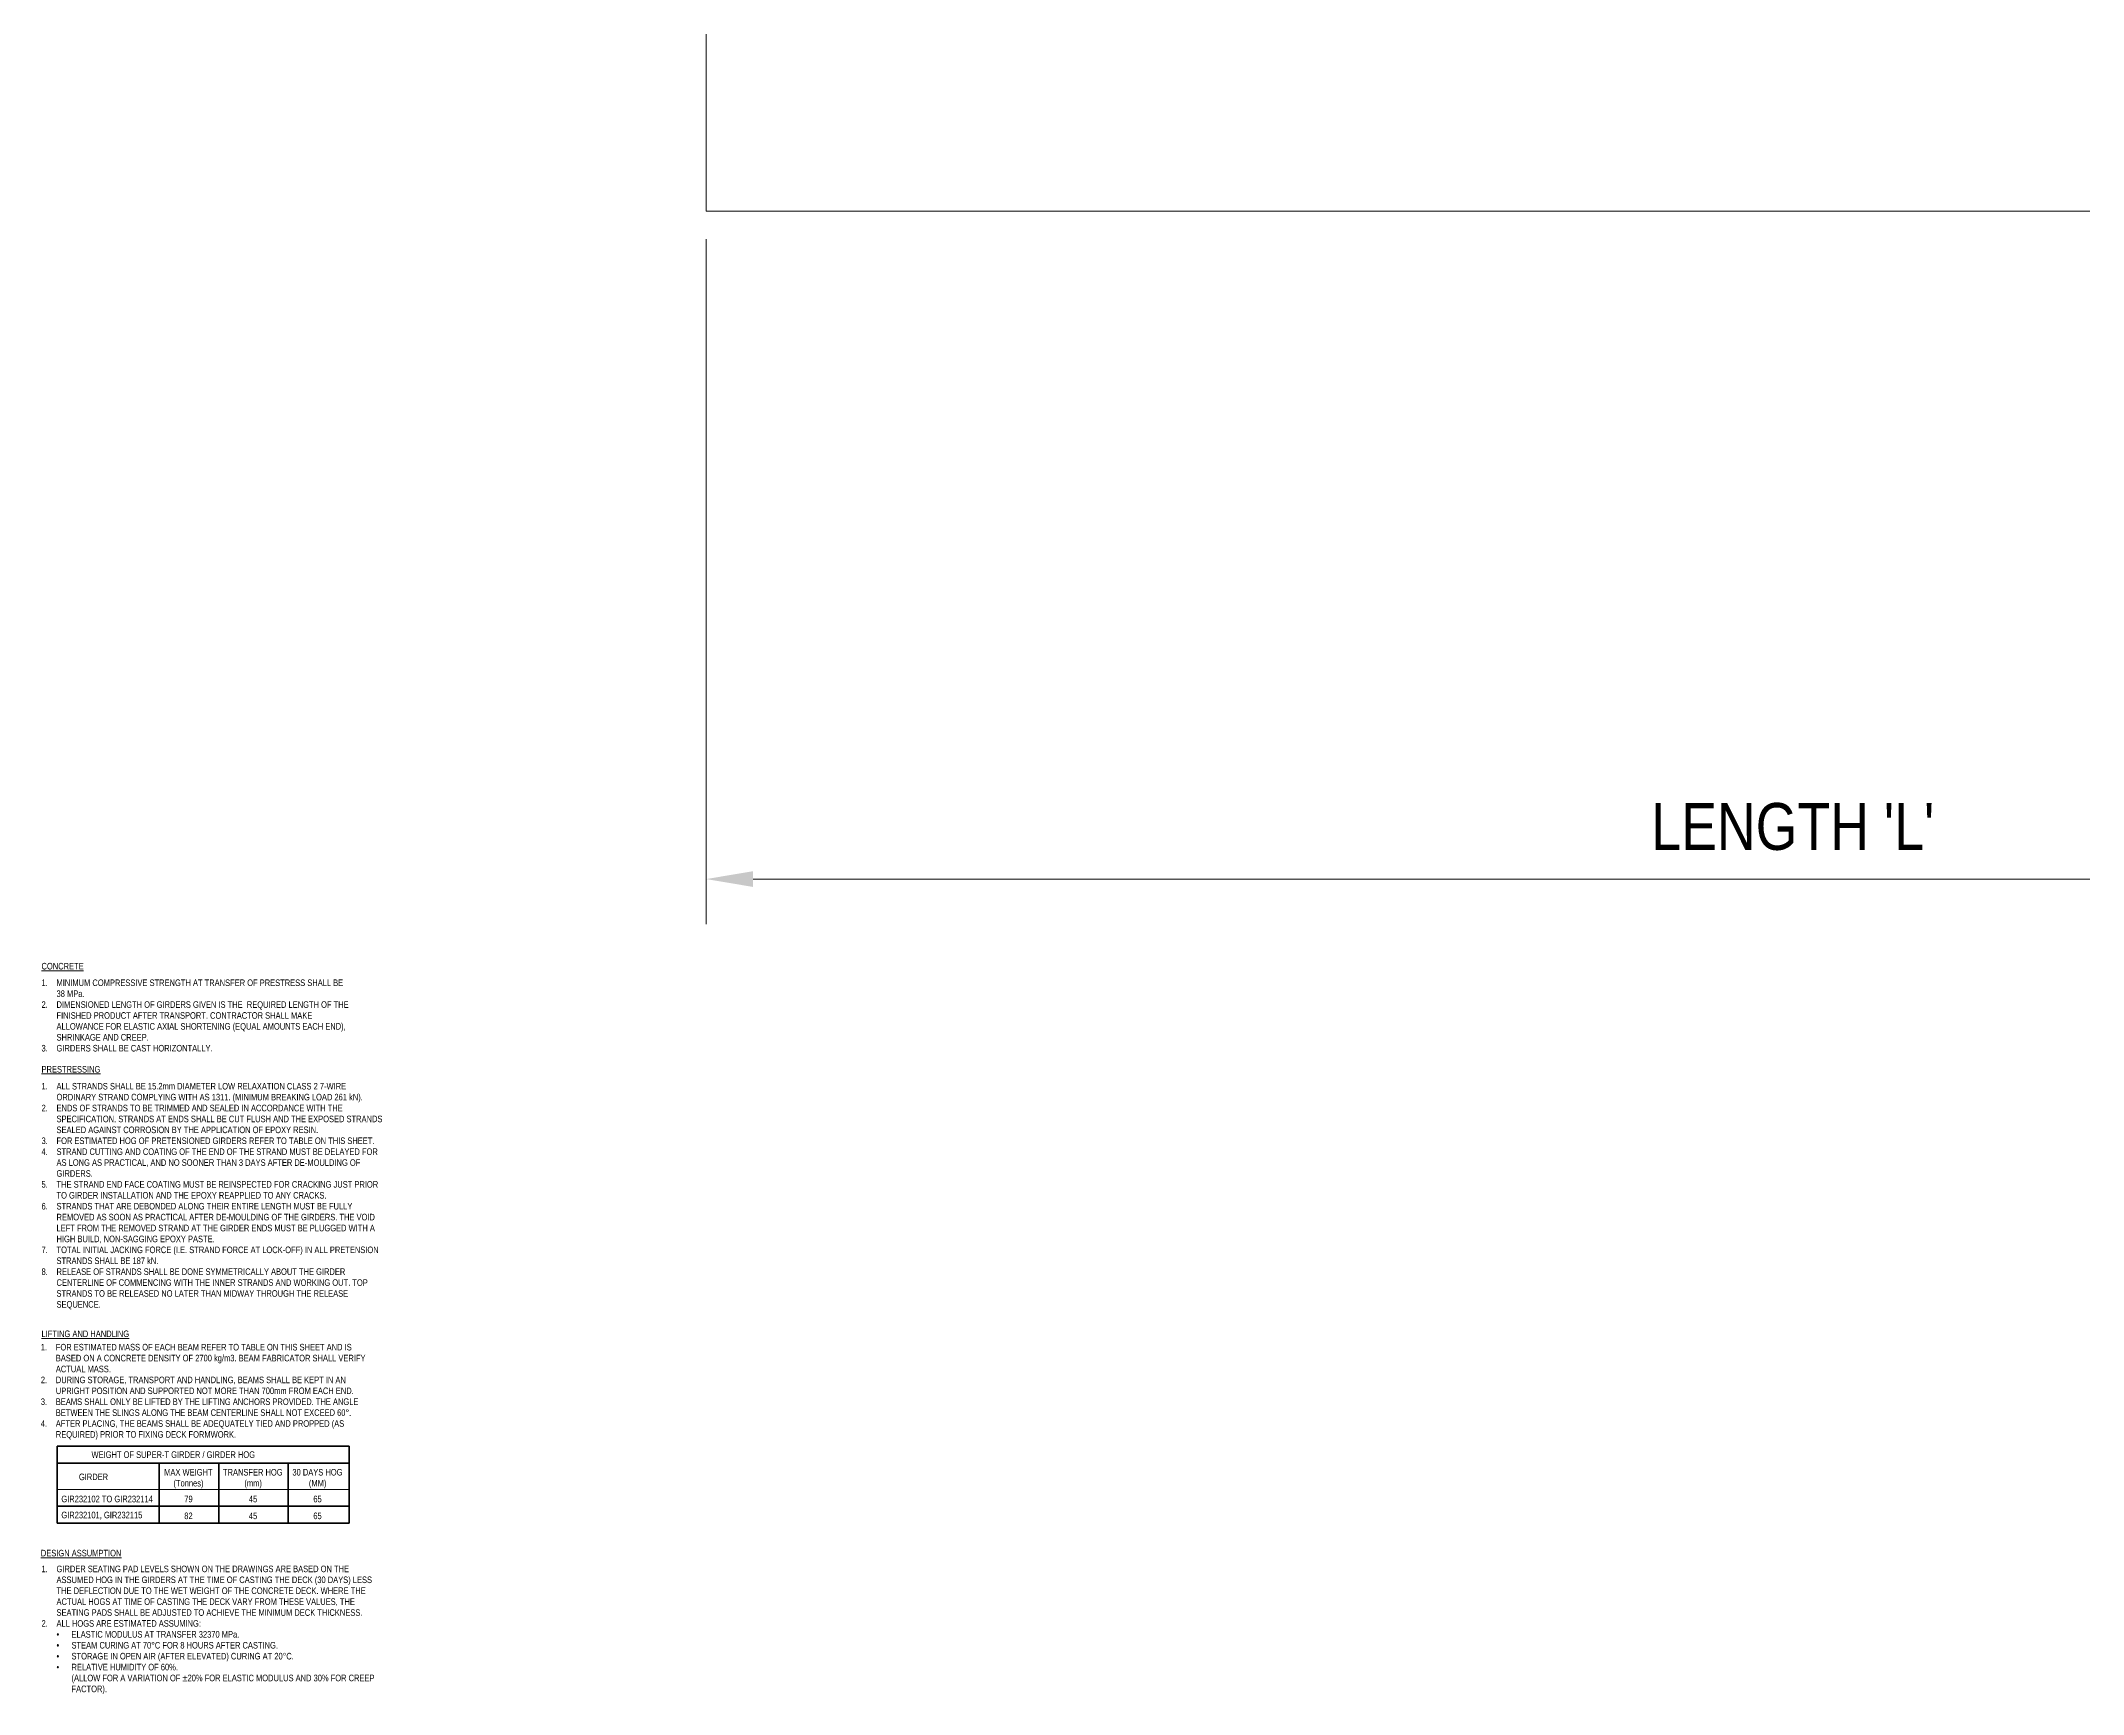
# Model space of a CAD drawing. Header units: metres. Extents: x -1147 to -1092, y 2 to 547.
# Drawn here: x -1094.06 to -1092.97, y 2.328 to 3.211 of the extents above; entities that cross this region are included whole.
import ezdxf

# ---------------------------------------------------------------- set-up
doc = ezdxf.new("R2010")
doc.units = ezdxf.units.M
doc.layers.get('Defpoints').update_dxf_attribs({"color": 41})
doc.layers.add('A-ANNO-DIMS', color=7, linetype='Continuous', lineweight=9)
doc.layers.add('G-ANNO-TEXT', color=7, linetype='Continuous', lineweight=9)
doc.layers.add('A-DETL', color=7, linetype='Continuous', lineweight=9, true_color=0xffffff)
doc.styles.add('Arial Narrow_2', font='ARIALN.TTF', dxfattribs={"height": 0.0035})
doc.styles.add('Arial Narrow_3', font='ARIALN.TTF', dxfattribs={"height": 0.025})
doc.dimstyles.new('Dimension_Arc_Length_O__mm_', dxfattribs={"dimscale": 0.3048, "dimtxt": 0.025586, "dimasz": 0.082021, "dimexe": 0.07874, "dimexo": 0.049213, "dimgap": 0.049213, "dimtad": 1, "dimdec": 0, "dimlfac": 1000, "dimzin": 0, "dimdsep": 46, "dimtxsty": 'Arial Narrow_3', "dimsah": 1, "dimcen": 0.09, "dimaunit": 1, "dimadec": 4, "dimazin": 0, "dimtfac": 1, "dimtdec": 4, "dimtix": 1, "dimtmove": 0, "dimatfit": 3, "dimfxl": 1, "dimtvp": 1, "dimtfill": 1, "dimtolj": 1, "dimtzin": 0, "dimlwd": 18, "dimlwe": 18, "dimarcsym": 2})

# ---------------------------------------------------------------- blocks, each defined once
blk = doc.blocks.new('DIMBLOCK1-DRG-2873081 - GIRDER LIFTING DETAIL')
at = {"layer": 'A-ANNO-DIMS', "color": 0, "lineweight": 18, "transparency": 16777216}
for p, q in [((-1093.7046, 3.1047), (-1093.7046, 2.7393)), ((-1092.5446, 3.1047), (-1092.5446, 2.7393)), ((-1093.6796, 2.7633), (-1092.5696, 2.7633))]:
    blk.add_line(p, q, dxfattribs=at)
at = {"layer": 'A-ANNO-DIMS', "color": 0, "transparency": 16777216}
for points in [[(-1093.6796, 2.7675), (-1093.6796, 2.7591), (-1093.7046, 2.7633)], [(-1092.5696, 2.7675), (-1092.5696, 2.7591), (-1092.5446, 2.7633)]]:
    blk.add_solid(points, dxfattribs=at)
at = {"layer": 'Defpoints', "color": 0, "transparency": 16777216}
for p in [(-1093.7046, 3.1197), (-1092.5446, 3.1197), (-1092.5446, 2.7633)]:
    blk.add_point(p, dxfattribs=at)
at = {"layer": 'A-ANNO-DIMS', "color": 0, "lineweight": 18, "transparency": 16777216, "insert": (-1093.1246, 2.7912), "char_height": 0.025, "width": 0.181781, "attachment_point": 5, "style": 'Arial Narrow_3', "bg_fill": 3, "box_fill_scale": 1.1, "bg_fill_color": 256, "bg_fill_true_color": 13158600, "bg_fill_transparency": 0}
blk.add_mtext("\\A1;LENGTH 'L'", dxfattribs=at)

msp = doc.modelspace()

# ---------------------------------------------------------------- linework, layer by layer
at = {"layer": 'A-DETL', "color": 7, "lineweight": 18}
for p, q in [((-1093.7045887, 3.2596979), (-1093.7045887, 3.1196979)), ((-1093.7045887, 3.1196979), (-1092.5445887, 3.1196979)), ((-1094.0510776, 2.4376384), (-1093.8952567, 2.4376384))]:
    msp.add_line(p, q, dxfattribs=at)
at = {"layer": 'A-DETL', "color": 7, "lineweight": 35}
for p, q in [((-1094.0510776, 2.4606384), (-1093.8952567, 2.4606384)), ((-1094.0510776, 2.4196384), (-1094.0510776, 2.4606384)), ((-1093.8952567, 2.4196384), (-1093.8952567, 2.4606384)), ((-1094.0510776, 2.4516384), (-1093.8952567, 2.4516384)), ((-1093.9966576, 2.4196384), (-1093.9966576, 2.4516384)), ((-1093.9646818, 2.4196384), (-1093.9646818, 2.4516384)), ((-1093.9278068, 2.4196384), (-1093.9278068, 2.4516384)), ((-1094.0510776, 2.4286384), (-1093.8952567, 2.4286384)), ((-1094.0510776, 2.4196384), (-1093.8952567, 2.4196384))]:
    msp.add_line(p, q, dxfattribs=at)

# ---------------------------------------------------------------- texts
at = {"layer": 'G-ANNO-TEXT', "char_height": 0.0035, "attachment_point": 1, "style": 'Arial Narrow_2', "bg_fill": 3, "box_fill_scale": 1, "bg_fill_color": 256, "bg_fill_true_color": 13158600, "bg_fill_transparency": 0}
for s, insert in [('1.', (-1094.0593913, 2.7097274)), ('2.', (-1094.0593913, 2.6980857)), ('3.', (-1094.0593913, 2.6748024)), ('1.', (-1094.0593913, 2.6545205)), ('2.', (-1094.0593913, 2.6428788)), ('3.', (-1094.0593913, 2.6254163)), ('5.', (-1094.0593913, 2.602133)), ('6.', (-1094.0593913, 2.5904913)), ('7.', (-1094.0593913, 2.567208)), ('8.', (-1094.0593913, 2.5555663)), ('1.', (-1094.0597536, 2.5152713)), ('2.', (-1094.0597536, 2.4978088)), ('3.', (-1094.0597536, 2.4861671)), ('4.', (-1094.0597536, 2.4745255)), ('1.', (-1094.0593913, 2.3969578)), ('2.', (-1094.0593913, 2.3678537))]:
    msp.add_mtext(s, dxfattribs=dict(at, insert=insert))

# ---------------------------------------------------------------- next in the draw order: texts
for s, insert in [('MINIMUM COMPRESSIVE STRENGTH AT TRANSFER OF PRESTRESS SHALL BE ', (-1094.0513876, 2.7097274)), ('ALL STRANDS SHALL BE 15.2mm DIAMETER LOW RELAXATION CLASS 2 7-WIRE ', (-1094.0513876, 2.6545205)), ('4.', (-1094.0593913, 2.6195955)), ('FOR ESTIMATED MASS OF EACH BEAM REFER TO TABLE ON THIS SHEET AND IS ', (-1094.05175, 2.5152713)), ('WEIGHT OF SUPER-T GIRDER / GIRDER HOG', (-1094.0327342, 2.4579334)), ('GIRDER', (-1094.0394475, 2.4460584)), ('MAX WEIGHT ', (-1093.9939306, 2.4485326)), ('GIR232102 TO GIR232114', (-1094.0488072, 2.4342691)), ('GIRDER SEATING PAD LEVELS SHOWN ON THE DRAWINGS ARE BASED ON THE ', (-1094.0513876, 2.3969578)), ('•', (-1094.0513838, 2.3620328))]:
    msp.add_mtext(s, dxfattribs=dict(at, insert=insert))

# ---------------------------------------------------------------- next in the draw order: dimensions: what is measured, and where the dimension line sits
at = {"layer": 'A-ANNO-DIMS', "lineweight": 18}
dim = msp.add_linear_dim(base=(-1092.5445887, 2.763302), p1=(-1093.7045887, 3.1196979), p2=(-1092.5445887, 3.1196979), text="LENGTH 'L'", dimstyle='Dimension_Arc_Length_O__mm_', override={"dimpost": '<>', "dimfxl": 1.16}, dxfattribs=at)
dim.commit()
dim.dimension.update_dxf_attribs({"geometry": 'DIMBLOCK1-DRG-2873081 - GIRDER LIFTING DETAIL', "text_midpoint": (-1093.1245887, 2.7912369)})

# ---------------------------------------------------------------- next in the draw order: texts
at = {"layer": 'G-ANNO-TEXT', "char_height": 0.0035, "attachment_point": 1, "style": 'Arial Narrow_2', "bg_fill": 3, "box_fill_scale": 1, "bg_fill_color": 256, "bg_fill_true_color": 13158600, "bg_fill_transparency": 0}
for s, insert in [('\\LCONCRETE', (-1094.0593913, 2.7185709)), ('38 MPa.', (-1094.0513876, 2.7039066)), ('\\LPRESTRESSING', (-1094.0593913, 2.6635553)), ('ORDINARY STRAND COMPLYING WITH AS 1311. (MINIMUM BREAKING LOAD 261 kN).', (-1094.0513876, 2.6486997)), ('BASED ON A CONCRETE DENSITY OF 2700 kg/m3. BEAM FABRICATOR SHALL VERIFY ', (-1094.05175, 2.5094505)), ('(Tonnes)', (-1093.9889696, 2.4427118)), ('TRANSFER HOG ', (-1093.9625412, 2.4485326)), ('GIR232101, GIR232115', (-1094.0488072, 2.4257049)), ('ASSUMED HOG IN THE GIRDERS AT THE TIME OF CASTING THE DECK (30 DAYS) LESS ', (-1094.0513876, 2.391137)), ('•', (-1094.0513838, 2.356212))]:
    msp.add_mtext(s, dxfattribs=dict(at, insert=insert))
at = {"layer": 'G-ANNO-TEXT', "char_height": 0.0035, "attachment_point": 1, "style": 'Arial Narrow_2', "bg_fill": 3, "box_fill_scale": 1, "bg_fill_color": 256, "bg_fill_transparency": 0}
for s, insert in [('\\LLIFTING AND HANDLING', (-1094.0593913, 2.5224046)), ('\\LDESIGN ASSUMPTION', (-1094.0597536, 2.4053834))]:
    msp.add_mtext(s, dxfattribs=dict(at, insert=insert))

# ---------------------------------------------------------------- next in the draw order: texts
at = {"layer": 'G-ANNO-TEXT', "char_height": 0.0035, "attachment_point": 1, "style": 'Arial Narrow_2', "bg_fill": 3, "box_fill_scale": 1, "bg_fill_color": 256, "bg_fill_true_color": 13158600, "bg_fill_transparency": 0}
for s, insert in [('DIMENSIONED LENGTH OF GIRDERS GIVEN IS THE  REQUIRED LENGTH OF THE ', (-1094.0513876, 2.6980857)), ('ENDS OF STRANDS TO BE TRIMMED AND SEALED IN ACCORDANCE WITH THE ', (-1094.0513876, 2.6428788)), ('ACTUAL MASS.', (-1094.05175, 2.5036296)), ('(mm)', (-1093.951098, 2.4427118)), ('30 DAYS HOG ', (-1093.9254703, 2.4485326)), ('79', (-1093.9831842, 2.4342691)), ('THE DEFLECTION DUE TO THE WET WEIGHT OF THE CONCRETE DECK. WHERE THE ', (-1094.0513876, 2.3853162)), ('•', (-1094.0513838, 2.3503912))]:
    msp.add_mtext(s, dxfattribs=dict(at, insert=insert))

# ---------------------------------------------------------------- next in the draw order: texts
for s, insert in [('FINISHED PRODUCT AFTER TRANSPORT. CONTRACTOR SHALL MAKE ', (-1094.0513876, 2.6922649)), ('SPECIFICATION. STRANDS AT ENDS SHALL BE CUT FLUSH AND THE EXPOSED STRANDS ', (-1094.0513876, 2.637058)), ('DURING STORAGE, TRANSPORT AND HANDLING, BEAMS SHALL BE KEPT IN AN ', (-1094.05175, 2.4978088)), ('(MM)', (-1093.9166729, 2.4427118)), ('45', (-1093.9487252, 2.4342691)), ('82', (-1093.9831842, 2.4252691)), ('ACTUAL HOGS AT TIME OF CASTING THE DECK VARY FROM THESE VALUES, THE ', (-1094.0513876, 2.3794953)), ('•', (-1094.0513838, 2.3445703))]:
    msp.add_mtext(s, dxfattribs=dict(at, insert=insert))

# ---------------------------------------------------------------- next in the draw order: texts
for s, insert in [('ALLOWANCE FOR ELASTIC AXIAL SHORTENING (EQUAL AMOUNTS EACH END), ', (-1094.0513876, 2.6864441)), ('SEALED AGAINST CORROSION BY THE APPLICATION OF EPOXY RESIN.', (-1094.0513876, 2.6312372)), ('UPRIGHT POSITION AND SUPPORTED NOT MORE THAN 700mm FROM EACH END.', (-1094.05175, 2.491988)), ('65', (-1093.9143001, 2.4342691)), ('45', (-1093.9487252, 2.4252691)), ('SEATING PADS SHALL BE ADJUSTED TO ACHIEVE THE MINIMUM DECK THICKNESS.', (-1094.0513876, 2.3736745))]:
    msp.add_mtext(s, dxfattribs=dict(at, insert=insert))

# ---------------------------------------------------------------- next in the draw order: texts
for s, insert in [('SHRINKAGE AND CREEP.', (-1094.0513876, 2.6806232)), ('FOR ESTIMATED HOG OF PRETENSIONED GIRDERS REFER TO TABLE ON THIS SHEET. ', (-1094.0513876, 2.6254163)), ('BEAMS SHALL ONLY BE LIFTED BY THE LIFTING ANCHORS PROVIDED. THE ANGLE ', (-1094.05175, 2.4861671)), ('65', (-1093.9143001, 2.4252691)), ('ALL HOGS ARE ESTIMATED ASSUMING:', (-1094.0513876, 2.3678537))]:
    msp.add_mtext(s, dxfattribs=dict(at, insert=insert))

# ---------------------------------------------------------------- next in the draw order: texts
for s, insert in [('GIRDERS SHALL BE CAST HORIZONTALLY.', (-1094.0513876, 2.6748024)), ('STRAND CUTTING AND COATING OF THE END OF THE STRAND MUST BE DELAYED FOR ', (-1094.0513876, 2.6195955)), ('BETWEEN THE SLINGS ALONG THE BEAM CENTERLINE SHALL NOT EXCEED 60°.', (-1094.05175, 2.4803463)), ('ELASTIC MODULUS AT TRANSFER 32370 MPa.', (-1094.043384, 2.3620328))]:
    msp.add_mtext(s, dxfattribs=dict(at, insert=insert))

# ---------------------------------------------------------------- next in the draw order: texts
for s, insert in [('AS LONG AS PRACTICAL, AND NO SOONER THAN 3 DAYS AFTER DE-MOULDING OF ', (-1094.0513876, 2.6137747)), ('AFTER PLACING, THE BEAMS SHALL BE ADEQUATELY TIED AND PROPPED (AS ', (-1094.05175, 2.4745255)), ('STEAM CURING AT 70°C FOR 8 HOURS AFTER CASTING.', (-1094.043384, 2.356212))]:
    msp.add_mtext(s, dxfattribs=dict(at, insert=insert))

# ---------------------------------------------------------------- next in the draw order: texts
for s, insert in [('GIRDERS.', (-1094.0513876, 2.6079538)), ('REQUIRED) PRIOR TO FIXING DECK FORMWORK.', (-1094.05175, 2.4687046)), ('STORAGE IN OPEN AIR (AFTER ELEVATED) CURING AT 20°C.', (-1094.043384, 2.3503912))]:
    msp.add_mtext(s, dxfattribs=dict(at, insert=insert))

# ---------------------------------------------------------------- next in the draw order: texts
for s, insert in [('THE STRAND END FACE COATING MUST BE REINSPECTED FOR CRACKING JUST PRIOR ', (-1094.0513876, 2.602133)), ('RELATIVE HUMIDITY OF 60%.', (-1094.043384, 2.3445703))]:
    msp.add_mtext(s, dxfattribs=dict(at, insert=insert))

# ---------------------------------------------------------------- next in the draw order: texts
for s, insert in [('TO GIRDER INSTALLATION AND THE EPOXY REAPPLIED TO ANY CRACKS. ', (-1094.0513876, 2.5963122)), ('(ALLOW FOR A VARIATION OF ±20% FOR ELASTIC MODULUS AND 30% FOR CREEP ', (-1094.043384, 2.3387495))]:
    msp.add_mtext(s, dxfattribs=dict(at, insert=insert))

# ---------------------------------------------------------------- next in the draw order: texts
for s, insert in [('STRANDS THAT ARE DEBONDED ALONG THEIR ENTIRE LENGTH MUST BE FULLY ', (-1094.0513876, 2.5904913)), ('FACTOR).', (-1094.043384, 2.3329287))]:
    msp.add_mtext(s, dxfattribs=dict(at, insert=insert))

# ---------------------------------------------------------------- next in the draw order: texts
at = {"layer": 'G-ANNO-TEXT', "insert": (-1094.0513876, 2.5846705), "char_height": 0.0035, "attachment_point": 1, "style": 'Arial Narrow_2', "bg_fill": 3, "box_fill_scale": 1, "bg_fill_color": 256, "bg_fill_true_color": 13158600, "bg_fill_transparency": 0}
msp.add_mtext('REMOVED AS SOON AS PRACTICAL AFTER DE-MOULDING OF THE GIRDERS. THE VOID ', dxfattribs=at)

# ---------------------------------------------------------------- next in the draw order: texts
at = {"layer": 'G-ANNO-TEXT', "insert": (-1094.0513876, 2.5788497), "char_height": 0.0035, "attachment_point": 1, "style": 'Arial Narrow_2', "bg_fill": 3, "box_fill_scale": 1, "bg_fill_color": 256, "bg_fill_true_color": 13158600, "bg_fill_transparency": 0}
msp.add_mtext('LEFT FROM THE REMOVED STRAND AT THE GIRDER ENDS MUST BE PLUGGED WITH A ', dxfattribs=at)

# ---------------------------------------------------------------- next in the draw order: texts
at = {"layer": 'G-ANNO-TEXT', "insert": (-1094.0513876, 2.5730288), "char_height": 0.0035, "attachment_point": 1, "style": 'Arial Narrow_2', "bg_fill": 3, "box_fill_scale": 1, "bg_fill_color": 256, "bg_fill_true_color": 13158600, "bg_fill_transparency": 0}
msp.add_mtext('HIGH BUILD, NON-SAGGING EPOXY PASTE.', dxfattribs=at)

# ---------------------------------------------------------------- next in the draw order: texts
at = {"layer": 'G-ANNO-TEXT', "insert": (-1094.0513876, 2.567208), "char_height": 0.0035, "attachment_point": 1, "style": 'Arial Narrow_2', "bg_fill": 3, "box_fill_scale": 1, "bg_fill_color": 256, "bg_fill_true_color": 13158600, "bg_fill_transparency": 0}
msp.add_mtext('TOTAL INITIAL JACKING FORCE (I.E. STRAND FORCE AT LOCK-OFF) IN ALL PRETENSION ', dxfattribs=at)

# ---------------------------------------------------------------- next in the draw order: texts
at = {"layer": 'G-ANNO-TEXT', "insert": (-1094.0513876, 2.5613872), "char_height": 0.0035, "attachment_point": 1, "style": 'Arial Narrow_2', "bg_fill": 3, "box_fill_scale": 1, "bg_fill_color": 256, "bg_fill_true_color": 13158600, "bg_fill_transparency": 0}
msp.add_mtext('STRANDS SHALL BE 187 kN.', dxfattribs=at)

# ---------------------------------------------------------------- next in the draw order: texts
at = {"layer": 'G-ANNO-TEXT', "insert": (-1094.0513876, 2.5555663), "char_height": 0.0035, "attachment_point": 1, "style": 'Arial Narrow_2', "bg_fill": 3, "box_fill_scale": 1, "bg_fill_color": 256, "bg_fill_true_color": 13158600, "bg_fill_transparency": 0}
msp.add_mtext('RELEASE OF STRANDS SHALL BE DONE SYMMETRICALLY ABOUT THE GIRDER ', dxfattribs=at)

# ---------------------------------------------------------------- next in the draw order: texts
at = {"layer": 'G-ANNO-TEXT', "insert": (-1094.0513876, 2.5497455), "char_height": 0.0035, "attachment_point": 1, "style": 'Arial Narrow_2', "bg_fill": 3, "box_fill_scale": 1, "bg_fill_color": 256, "bg_fill_true_color": 13158600, "bg_fill_transparency": 0}
msp.add_mtext('CENTERLINE OF COMMENCING WITH THE INNER STRANDS AND WORKING OUT. TOP ', dxfattribs=at)

# ---------------------------------------------------------------- next in the draw order: texts
at = {"layer": 'G-ANNO-TEXT', "insert": (-1094.0513876, 2.5439247), "char_height": 0.0035, "attachment_point": 1, "style": 'Arial Narrow_2', "bg_fill": 3, "box_fill_scale": 1, "bg_fill_color": 256, "bg_fill_true_color": 13158600, "bg_fill_transparency": 0}
msp.add_mtext('STRANDS TO BE RELEASED NO LATER THAN MIDWAY THROUGH THE RELEASE ', dxfattribs=at)

# ---------------------------------------------------------------- next in the draw order: texts
at = {"layer": 'G-ANNO-TEXT', "insert": (-1094.0513876, 2.5381038), "char_height": 0.0035, "attachment_point": 1, "style": 'Arial Narrow_2', "bg_fill": 3, "box_fill_scale": 1, "bg_fill_color": 256, "bg_fill_true_color": 13158600, "bg_fill_transparency": 0}
msp.add_mtext('SEQUENCE.', dxfattribs=at)

doc.saveas('drawing.dxf')
